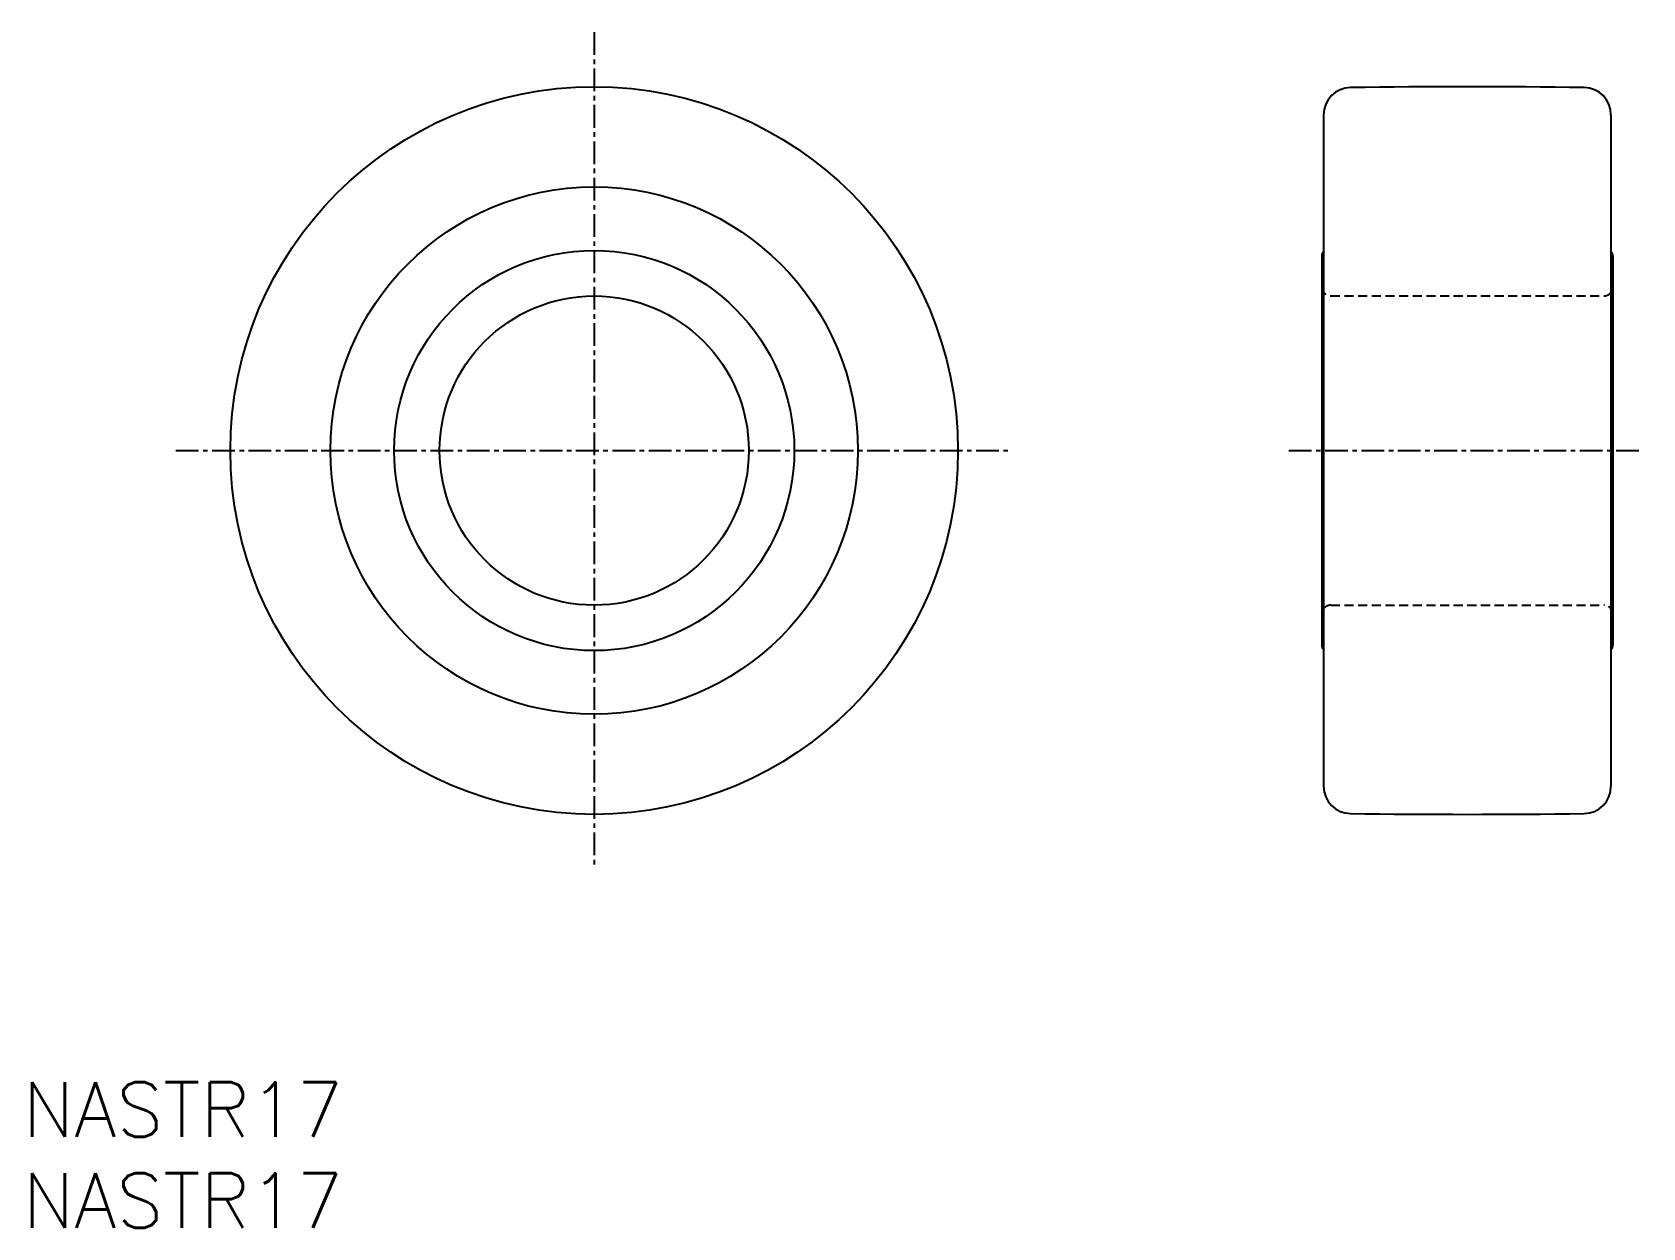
# Model space of a CAD drawing. Extents: x 45.3 to 133.8, y 37.3 to 103.
import ezdxf
from ezdxf.enums import TextEntityAlignment as Align

# ---------------------------------------------------------------- set-up
doc = ezdxf.new("R2010")
doc.units = 0
doc.linetypes.add('CENTER', pattern=[2, 1.25, -0.25, 0.25, -0.25])
doc.linetypes.add('DASHED', pattern=[0.75, 0.5, -0.25])
doc.layers.get('0').update_dxf_attribs({"linetype": 'CONTINUOUS'})
doc.layers.add('CENTER', color=1, linetype='CENTER')
doc.styles.get("Standard").update_dxf_attribs({"font": 'txt.shx', "bigfont": 'extfont.shx'})

msp = doc.modelspace()

# ---------------------------------------------------------------- linework, layer by layer
at = {"color": 7, "linetype": 'CONTINUOUS'}
for p, q in [((116.29, 98.485), (116.29, 61.567)), ((132.09, 98.485), (132.09, 61.567)), ((116.19, 90.726), (116.19, 69.326)), ((132.19, 90.726), (132.19, 69.326))]:
    msp.add_line(p, q, dxfattribs=at)
at = {"color": 3, "linetype": 'DASHED'}
for p, q in [((116.69, 88.526), (131.69, 88.526)), ((116.69, 71.526), (131.69, 71.526))]:
    msp.add_line(p, q, dxfattribs=at)
at = {"color": 7, "linetype": 'CONTINUOUS'}
for radius in [20, 14.5, 11, 8.5]:
    msp.add_circle((76.19, 80.026), radius, dxfattribs=at)
for centre, radius, start, end in [((117.79, 98.485), 1.5, 90.73561, 180.00001), ((124.19, -399.974), 500, 89.26438, 90.73561), ((130.59, 98.485), 1.5, 0, 89.26438), ((116.49, 90.726), 0.3, 131.80954, 179.99996), ((131.89, 90.726), 0.3, 0, 48.19046), ((116.49, 69.326), 0.3, 179.99996, 228.19045), ((131.89, 69.326), 0.3, 311.80954, 0), ((117.79, 61.567), 1.5, 180.00001, 269.26439), ((130.59, 61.567), 1.5, 270.73562, 0), ((124.19, 560.026), 500, 269.26439, 270.73562)]:
    msp.add_arc(centre, radius, start, end, dxfattribs=at)
at = {"color": 3, "linetype": 'DASHED'}
for centre, start, end in [((116.69, 89.026), 179.99999, 270), ((131.69, 89.026), 270, 0), ((116.69, 71.026), 90, 180.00001), ((131.69, 71.026), 0, 90)]:
    msp.add_arc(centre, 0.5, start, end, dxfattribs=at)
at = {"layer": 'CENTER', "color": 1, "linetype": 'CENTER'}
for p, q in [((76.19, 103.026), (76.19, 57.026)), ((53.19, 80.026), (99.19, 80.026)), ((114.374, 80.026), (133.838, 80.026))]:
    msp.add_line(p, q, dxfattribs=at)

# ---------------------------------------------------------------- texts
at = {"color": 7, "linetype": 'CONTINUOUS'}
for p in [(44.782, 43.795), (44.782, 38.795)]:
    msp.add_text('NASTR17', height=3, dxfattribs=at).set_placement(p, align=Align.MIDDLE_LEFT)

doc.saveas('drawing.dxf')
